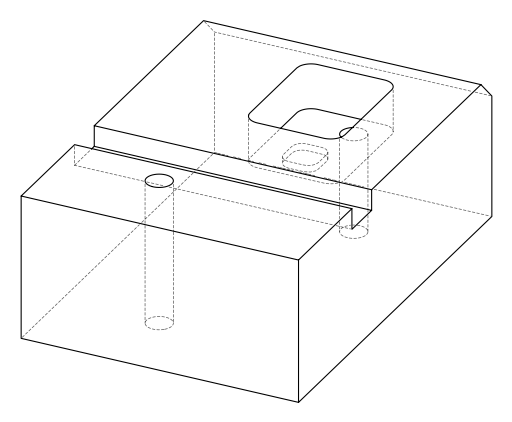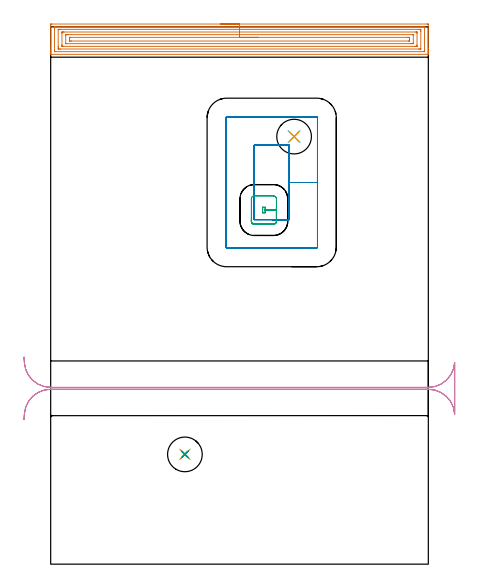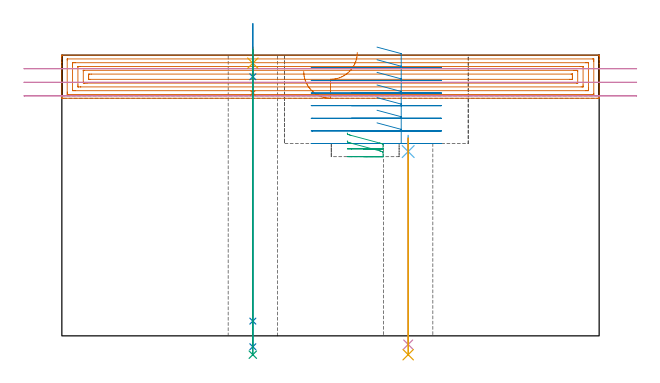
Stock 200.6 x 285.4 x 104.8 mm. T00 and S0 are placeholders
(PLAN: 11 operations, 9 tool changes, 21.5 min)
(1 AREA_MILL | FG_CHAMFER_SURFACE | UGT0205_001 | 9.93 min | 25997 mm3)
(2 MILL_RECTANGULAR_POCKET | POCKET_RECTANGULAR_STRAIGHT | UGT0201_094 | Follow Part, ap 5, ae 75% | 6.01 min | 199585 mm3)
(3 MILL_RECTANGULAR_POCKET_1 | POCKET_RECTANGULAR_STRAIGHT_1 | NXT0201_011 | Follow Part, ap 3, ae 75% | 0.52 min | 3111 mm3)
(4 MILL_RECTANGULAR_SLOT | SLOT_RECTANGULAR | UGT0201_006 | Follow Part, ap 7, ae 75% | 3.16 min | 88430 mm3)
(5 SPOT_DRILL | STEP1HOLE | NXT0321_9005460120000 | 0.05 min | 178 mm3)
(6 SPOT_DRILL_1 | STEP1HOLE_1 | NXT0321_9005460120000 | 0.06 min | 182 mm3)
(7 DRILL_BLIND_HOLE_INTO_CENTER | STEP1HOLE | NXT0301_065 | 0.07 min | 777 mm3)
(8 GUN_DRILL_THROUGH_HOLE | STEP1HOLE | UGT0307_008 | 0.6 min | 9000 mm3)
(9 DRILL_TO_ENLARGE_THROUGH_HOLE | STEP1HOLE | UGT0301_253 | 0.46 min | 17894 mm3)
(10 DRILL_THROUGH_HOLE_INTO_CENTER | STEP1HOLE_1 | NXT0301_065 | 0.32 min | 4830 mm3)
(11 DRILL_TO_ENLARGE_THROUGH_HOLE_1 | STEP1HOLE_1 | UGT0301_253 | 0.33 min | 14049 mm3)
(TOOL UGT0205_001 | Chamfer Mill 20 x 3 x 45 deg. | D20 FL50 Z2)
(TOOL UGT0201_094 | End mill 20 mm | D20 FL38 Z4)
(TOOL NXT0201_011 | ENDMILL 12mm [2P460-1200-NA 1630] | D12 FL38 Z6)
(TOOL UGT0201_006 | End Mill 28 mm | D28 FL25 Z2)
(TOOL NXT0321_9005460120000 | NC Spot Drill, 142deg, 12mm, Carbide, Uncoated | D12 PA142 FL30 Z2)
(TOOL NXT0301_065 | Carbide Drill 9.4mm [860.1-0940-075A1-MM 2214] | D9.4 PA140 FL98 Z2)
(TOOL UGT0307_008 | Gun Drill 11 mm | D11 PA130 FL24 Z1)
(TOOL UGT0301_253 | Twist Drill 18.4 mm | D18.4 PA118 FL135 Z2)
(OP 1 AREA_MILL)
G17 G21 G94 G90
T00 M6
G54
G17 G0 G90 X90.3 Y286.9 S1061 M3
G43 Z114.8 H0
Z98.7
G94 G1 X90.338 Z97.828 F250.
X90.452 Z96.964
X90.641 Z96.112
X90.903 Z95.28
X91.237 Z94.474
X91.64 Z93.7
X92.108 Z92.964
X92.64 Z92.272
X93.229 Z91.629
X93.872 Z91.04
X94.564 Z90.508
X95.3 Z90.04
X96.074 Z89.637
X96.88 Z89.303
X97.712 Z89.041
X98.563 Z88.852
X99.428 Z88.738
X100.3 Z88.7
X199.974
X200.349 Y286.896 Z88.702
X200.59 Y286.892 Z88.706
X200.6 Y286.648 Z88.95
Y273.976 Z101.619
Y272.559 Z103.037
Y272.204 Z103.391
Y271.493 Z104.107
Y271.215 Z104.385
Y270.83 Z104.761
X200.591 Y270.803 Z104.788
X200.421 Y270.8 Z104.8
X0.179
X0.009 Y270.803 Z104.788
X0. Y270.83 Z104.761
Y271.215 Z104.385
Y271.493 Z104.106
Y272.204 Z103.391
Y273.445 Z102.152
Y274.862 Z100.733
Y286.117 Z89.48
X0.003 Y286.382 Z89.215
X0.009 Y286.892 Z88.706
X0.109 Y286.895 Z88.703
X0.626 Y286.9 Z88.7
X100.3
Y285.486 Z90.114
X198.409 Y285.485 Z90.115
X198.515 Y285.484 Z90.116
X198.567 Y285.481 Z90.119
X198.586 Y285.479 Z90.121
X198.59 Y285.466 Z90.134
X198.595 Y285.348 Z90.252
X198.599 Y285.087 Z90.514
X198.6 Y273.09 Z102.51
X198.599 Y272.681 Z102.919
X198.592 Y272.269 Z103.331
X198.59 Y272.22 Z103.38
X198.571 Y272.219 Z103.381
X198.517 Y272.216 Z103.384
X198.407 Y272.215 Z103.385
X198.186 Y272.214 Z103.386
X2.191 Y272.215 Z103.385
X2.085 Y272.216 Z103.384
X2.033 Y272.219 Z103.381
X2.014 Y272.221 Z103.379
X2.01 Y272.234 Z103.366
X2.005 Y272.352 Z103.248
X2.001 Y272.613 Z102.987
X2. Y284.61 Z90.99
X2.001 Y285.019 Z90.581
X2.008 Y285.431 Z90.169
X2.01 Y285.48 Z90.12
X2.029 Y285.481 Z90.119
X2.083 Y285.484 Z90.116
X2.193 Y285.485 Z90.115
X2.414 Y285.486 Z90.114
X100.3
Y284.072 Z91.528
X195.504 Y284.071 Z91.529
X196.048
X196.398 Y284.067 Z91.533
X196.513 Y284.065 Z91.535
X196.59 Y284.052 Z91.548
X196.595 Y283.924 Z91.676
X196.598 Y283.724 Z91.876
X196.6 Y283.524 Z92.076
Y282.838 Z92.762
Y273.776 Z101.824
X196.597 Y273.709 Z101.891
X196.591 Y273.657 Z101.943
X196.586 Y273.635 Z101.965
X196.572 Y273.633 Z101.967
X196.398 Y273.63 Z101.97
X195.855 Y273.629 Z101.971
X195.504 Y273.628 Z101.972
X5.096 Y273.629 Z101.971
X4.552
X4.202 Y273.633 Z101.967
X4.086 Y273.635 Z101.965
X4.01 Y273.648 Z101.952
X4.006 Y273.776 Z101.824
X4.002 Y273.976 Z101.624
X4. Y274.176 Z101.424
Y274.862 Z100.738
Y283.924 Z91.676
X4.003 Y283.991 Z91.609
X4.008 Y284.043 Z91.557
X4.014 Y284.065 Z91.535
X4.028 Y284.067 Z91.533
X4.202 Y284.07 Z91.53
X4.745 Y284.071 Z91.529
X5.096 Y284.072 Z91.528
X100.3
Y282.657 Z92.943
X193.898
X194.487 Y282.655 Z92.945
X194.549 Y282.654 Z92.946
X194.586 Y282.651 Z92.949
X194.59 Y282.607 Z92.993
X194.596 Y282.392 Z93.208
X194.6 Y281.962 Z93.638
Y275.759 Z99.841
X194.595 Y275.31 Z100.29
X194.59 Y275.092 Z100.508
X194.583 Y275.049 Z100.551
X194.529 Y275.047 Z100.553
X194.427 Y275.044 Z100.556
X193.716 Y275.043 Z100.557
X193.534
X6.702
X6.113 Y275.045 Z100.555
X6.051 Y275.047 Z100.553
X6.014 Y275.049 Z100.551
X6.01 Y275.093 Z100.507
X6.004 Y275.308 Z100.292
X6. Y275.738 Z99.862
Y281.941 Z93.659
X6.005 Y282.39 Z93.21
X6.01 Y282.608 Z92.992
X6.017 Y282.651 Z92.949
X6.071 Y282.653 Z92.947
X6.173 Y282.656 Z92.944
X6.884 Y282.657 Z92.943
X7.066
X100.3
Y281.243 Z94.357
X192.108
X192.466 Y281.241 Z94.359
X192.568 Y281.239 Z94.361
X192.592 Y281.236 Z94.364
X192.595 Y281.234 Z94.366
X192.597 Y281.219 Z94.381
X192.599 Y281.161 Z94.439
X192.6 Y281.065 Z94.535
X192.599 Y276.856 Z98.744
X192.594 Y276.635 Z98.965
X192.59 Y276.475 Z99.125
X192.286 Y276.464 Z99.136
X192.105 Y276.459 Z99.141
X191.928 Y276.458 Z99.142
X191.214 Y276.457 Z99.143
X8.492
X8.134 Y276.459 Z99.141
X8.032 Y276.461 Z99.139
X8.008 Y276.464 Z99.136
X8.005 Y276.466 Z99.134
X8.003 Y276.481 Z99.119
X8.001 Y276.539 Z99.061
X8. Y276.635 Z98.965
X8.001 Y280.844 Z94.756
X8.006 Y281.065 Z94.535
X8.01 Y281.225 Z94.375
X8.313 Y281.236 Z94.364
X8.494 Y281.241 Z94.359
X8.672 Y281.242 Z94.358
X9.386 Y281.243 Z94.357
X100.3
Y279.829 Z95.771
X189.601 Y279.828 Z95.772
X190.14 Y279.825 Z95.775
X190.501 Y279.822 Z95.778
X190.59 Y279.814 Z95.786
X190.596 Y279.728 Z95.872
X190.599 Y279.293 Z96.307
X190.6 Y278.838 Z96.762
X190.599 Y278.407 Z97.193
X190.598 Y277.954 Z97.646
X190.591 Y277.888 Z97.712
X190.588 Y277.877 Z97.723
X190.578 Y277.875 Z97.725
X190.546 Y277.873 Z97.727
X190.411 Y277.872 Z97.728
X190.14 Y277.871 Z97.729
X10.999 Y277.872 Z97.728
X10.459 Y277.875 Z97.725
X10.099 Y277.878 Z97.722
X10.01 Y277.886 Z97.714
X10.004 Y277.972 Z97.628
X10.001 Y278.407 Z97.193
X10. Y278.862 Z96.738
X10.001 Y279.293 Z96.307
X10.002 Y279.746 Z95.854
X10.009 Y279.812 Z95.788
X10.012 Y279.823 Z95.777
X10.022 Y279.825 Z95.775
X10.054 Y279.827 Z95.773
X10.189 Y279.828 Z95.772
X10.459 Y279.829 Z95.771
X100.3
X101.172 Z95.809
X102.036 Z95.923
X102.888 Z96.112
X103.72 Z96.374
X104.526 Z96.708
X105.3 Z97.111
X106.036 Z97.58
X106.728 Z98.111
X107.371 Z98.7
X107.96 Z99.343
X108.491 Z100.035
X108.96 Z100.771
X109.363 Z101.545
X109.697 Z102.351
X109.959 Z103.183
X110.148 Z104.035
X110.262 Z104.9
X110.3 Z105.771
G0 Z114.8
M5
M2
(OP 2 MILL_RECTANGULAR_POCKET)
G17 G21 G94 G90
T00 M6
G54
G17 G0 G90 X117.66 Y183. S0 M3
G43 Z114.8 H0
Z107.8
G94 G1 X126.7 Z105.378 F250.
Y202.75 Z100.086
Y222.5 F500.
X108.1
Y183.
X126.7
Y202.75
X141.7
Y237.1
G3 X141.3 Y237.5 R0.4
G1 X93.5
G3 X93.1 Y237.1 R0.4
G1 Y168.4
G3 X93.5 Y168. R0.4
G1 X141.3
G3 X141.7 Y168.4 R0.4
G1 Y202.75
Y203.75
G0 X117.66 Y183. Z103.086
G1 X126.7 Z100.663 F250.
Y202.75 Z95.371
Y222.5 F500.
X108.1
Y183.
X126.7
Y202.75
X141.7
Y237.1
G3 X141.3 Y237.5 R0.4
G1 X93.5
G3 X93.1 Y237.1 R0.4
G1 Y168.4
G3 X93.5 Y168. R0.4
G1 X141.3
G3 X141.7 Y168.4 R0.4
G1 Y202.75
Y203.75
G0 X117.66 Y183. Z98.371
G1 X126.7 Z95.949 F250.
Y202.75 Z90.657
Y222.5 F500.
X108.1
Y183.
X126.7
Y202.75
X141.7
Y237.1
G3 X141.3 Y237.5 R0.4
G1 X93.5
G3 X93.1 Y237.1 R0.4
G1 Y168.4
G3 X93.5 Y168. R0.4
G1 X141.3
G3 X141.7 Y168.4 R0.4
G1 Y202.75
Y203.75
G0 X117.66 Y183. Z93.657
G1 X126.7 Z91.235 F250.
Y202.75 Z85.943
Y222.5 F500.
X108.1
Y183.
X126.7
Y202.75
X141.7
Y237.1
G3 X141.3 Y237.5 R0.4
G1 X93.5
G3 X93.1 Y237.1 R0.4
G1 Y168.4
G3 X93.5 Y168. R0.4
G1 X141.3
G3 X141.7 Y168.4 R0.4
G1 Y202.75
Y203.75
G0 X117.66 Y183. Z88.943
G1 X126.7 Z86.521 F250.
Y202.75 Z81.229
Y222.5 F500.
X108.1
Y183.
X126.7
Y202.75
X141.7
Y237.1
G3 X141.3 Y237.5 R0.4
G1 X93.5
G3 X93.1 Y237.1 R0.4
G1 Y168.4
G3 X93.5 Y168. R0.4
G1 X141.3
G3 X141.7 Y168.4 R0.4
G1 Y202.75
Y203.75
G0 X117.66 Y183. Z84.229
G1 X126.7 Z81.806 F250.
Y202.75 Z76.514
Y222.5 F500.
X108.1
Y183.
X126.7
Y202.75
X141.7
Y237.1
G3 X141.3 Y237.5 R0.4
G1 X93.5
G3 X93.1 Y237.1 R0.4
G1 Y168.4
G3 X93.5 Y168. R0.4
G1 X141.3
G3 X141.7 Y168.4 R0.4
G1 Y202.75
Y203.75
G0 X117.66 Y183. Z79.514
G1 X126.7 Z77.092 F250.
Y202.75 Z71.8
Y222.5 F500.
X108.1
Y183.
X126.7
Y202.75
X141.7
Y237.1
G3 X141.3 Y237.5 R0.4
G1 X93.5
G3 X93.1 Y237.1 R0.4
G1 Y168.4
G3 X93.5 Y168. R0.4
G1 X141.3
G3 X141.7 Y168.4 R0.4
G1 Y202.75
Y203.75
G0 Z114.8
M5
M2
(OP 3 MILL_RECTANGULAR_POCKET_1)
G17 G21 G94 G90
T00 M6
G54
G17 G0 G90 X106.6 Y183.156 S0 M3
G43 Z114.8 H1
Z75.731
G94 G1 Y182.1 Z75.448 F250.
Y181.977 Z75.415
X106.655 Y181.68 Z75.334
X106.768 Y181.4 Z75.253
X106.934 Y181.148 Z75.172
X107.148 Y180.934 Z75.091
X107.4 Y180.768 Z75.01
X107.68 Y180.655 Z74.929
X107.977 Y180.6 Z74.848
X118.523 Z72.023
X118.82 Y180.655 Z71.942
X119.1 Y180.768 Z71.861
X119.352 Y180.934 Z71.78
X119.566 Y181.148 Z71.699
X119.732 Y181.4 Z71.618
X119.845 Y181.68 Z71.537
X119.9 Y181.977 Z71.456
Y188.1 Z69.815
X113.9
Y189.6 F500.
X112.6
Y186.6
X113.9
Y188.1
X119.9
Y194.1
G3 X118.4 Y195.6 R1.5
G1 X108.1
G3 X106.6 Y194.1 R1.5
G1 Y182.1
G3 X108.1 Y180.6 R1.5
G1 X118.4
G3 X119.9 Y182.1 R1.5
G1 Y188.1
Y189.1
G0 X106.6 Y183.156 Z72.815
G1 Y182.1 Z72.532 F250.
Y181.977 Z72.5
X106.655 Y181.68 Z72.419
X106.768 Y181.4 Z72.338
X106.934 Y181.148 Z72.257
X107.148 Y180.934 Z72.176
X107.4 Y180.768 Z72.095
X107.68 Y180.655 Z72.014
X107.977 Y180.6 Z71.933
X118.523 Z69.107
X118.82 Y180.655 Z69.026
X119.1 Y180.768 Z68.945
X119.352 Y180.934 Z68.864
X119.566 Y181.148 Z68.783
X119.732 Y181.4 Z68.702
X119.845 Y181.68 Z68.622
X119.9 Y181.977 Z68.541
Y188.1 Z66.9
X113.9
Y189.6 F500.
X112.6
Y186.6
X113.9
Y188.1
X119.9
Y194.1
G3 X118.4 Y195.6 R1.5
G1 X108.1
G3 X106.6 Y194.1 R1.5
G1 Y182.1
G3 X108.1 Y180.6 R1.5
G1 X118.4
G3 X119.9 Y182.1 R1.5
G1 Y188.1
Y189.1
G0 Z114.8
M5
M2
(OP 4 MILL_RECTANGULAR_SLOT)
G17 G21 G94 G90
T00 M6
G54
G17 G0 G90 X-14.166 Y76.822 S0 M3
G43 Z114.8 H0
Z99.733
G94 G1 X-13.97 Y79.816 F250.
G2 X0. Y92.9 R14. F500.
G1 X200.6
G2 X214.57 Y79.816 R14.
G1 X214.6
Y106.984
X214.57
G2 X200.6 Y93.9 R14.
G1 X0.
G2 X-13.97 Y106.984 R14.
G1 X-14.166 Y109.978 F250.
G0 Y76.822 Z94.667
G1 X-13.97 Y79.816
G2 X0. Y92.9 R14. F500.
G1 X200.6
G2 X214.57 Y79.816 R14.
G1 X214.6
Y106.984
X214.57
G2 X200.6 Y93.9 R14.
G1 X0.
G2 X-13.97 Y106.984 R14.
G1 X-14.166 Y109.978 F250.
G0 Y76.822 Z89.6
G1 X-13.97 Y79.816
G2 X0. Y92.9 R14. F500.
G1 X200.6
G2 X214.57 Y79.816 R14.
G1 X214.6
Y106.984
X214.57
G2 X200.6 Y93.9 R14.
G1 X0.
G2 X-13.97 Y106.984 R14.
G1 X-14.166 Y109.978 F250.
G0 Z114.8
M5
M2
(OP 5 SPOT_DRILL)
G17 G21 G94 G90
T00 M6
G54
G17 G0 G90 X71.3 Y58.3 S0 M3
G43 Z114.8 H0
G94 G81 G98 Z101.8 F250. R107.8
G80
M5
M2
(OP 6 SPOT_DRILL_1)
G17 G21 G94 G90
T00 M6
G54
G17 G0 G90 X129.3 Y227.1 S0 M3
G43 Z114.8 H0
G94 G81 G98 Z68.8 F250. R74.8
G80
M5
M2
(OP 7 DRILL_BLIND_HOLE_INTO_CENTER)
G17 G21 G94 G90
T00 M6
G54
G17 G0 G90 X71.3 Y58.3 S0 M3
G43 Z114.8 H1
G94 G81 G98 Z90.7 F250. R106.8
G80
M5
M2
(OP 8 GUN_DRILL_THROUGH_HOLE)
G17 G21 G94 G90
T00 M6
G54
G17 G0 G90 X71.3 Y58.3 M8
G43 Z116.53 H0
S716 M3
G94 G1 Z96.735 F125. M26
G4 X.084
Z5.5 F250.
G4 X.084
Z-4.065 F125.
G4 X.084
M5
M9
G0 Z116.53
M2
(OP 9 DRILL_TO_ENLARGE_THROUGH_HOLE)
G17 G21 G94 G90
T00 M6
G54
G17 G0 G90 X71.3 Y58.3 S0 M3
G43 Z114.8 H0
G94 G73 G98 Z-7.028 F250. Q15.975 R106.8
G80
M5
M2
(OP 10 DRILL_THROUGH_HOLE_INTO_CENTER)
G17 G21 G94 G90
T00 M6
G54
G17 G0 G90 X129.3 Y227.1 S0 M3
G43 Z114.8 H1
G94 G73 G98 Z-3.211 F250. Q9.376 R73.8
G80
M5
M2
(OP 11 DRILL_TO_ENLARGE_THROUGH_HOLE_1)
G17 G21 G94 G90
T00 M6
G54
G17 G0 G90 X129.3 Y227.1 S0 M3
G43 Z114.8 H0
G94 G73 G98 Z-7.028 F250. Q15.766 R73.8
G80
M5
M2
